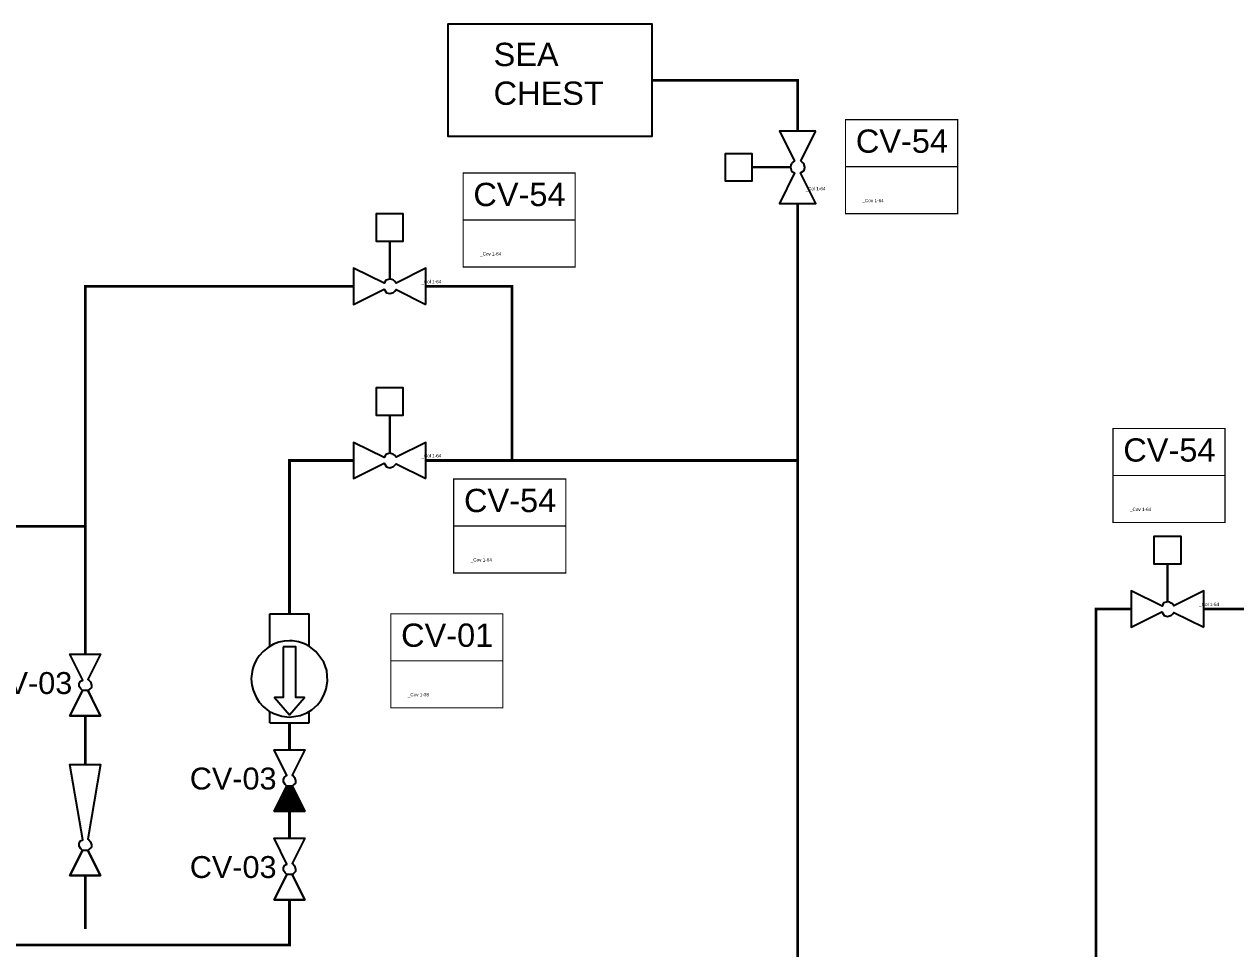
# Model space of a CAD drawing. Header units: millimetres. Extents: x 14456 to 25181, y 36625 to 39656.
# Drawn here: x 15258 to 16143, y 38079 to 38754 of the extents above; entities that cross this region are included whole.
import ezdxf

# ---------------------------------------------------------------- set-up
doc = ezdxf.new("R2010")
doc.units = ezdxf.units.MM
for name, color, linetype in [('Ballast', 80, 'Continuous'), ('Control valve', 11, 'Continuous'), ('Objects not controlled', 40, 'Continuous'), ('Pumps', 130, 'Continuous'), ('Side tanks', 120, 'Continuous'), ('TEKST', 7, 'Continuous')]:
    doc.layers.add(name, color=color, linetype=linetype)
doc.styles.add('Arial', font='arial.ttf', dxfattribs={"height": 50})

msp = doc.modelspace()

# ---------------------------------------------------------------- hatches: boundary and pattern name
at = {"layer": 'Objects not controlled'}
h = msp.add_hatch(dxfattribs=at)
h.set_pattern_fill('ANSI31', color=256, scale=7.2105, angle=-270)
h.set_pattern_definition([(135, (14805.0138, 36622.231), (-0.6373242, -0.6373242), [])])
h.paths.add_polyline_path([(15462.95, 38179.05), (15453.71, 38197.52), (15449.69, 38197.52), (15440.45, 38179.05)])

# ---------------------------------------------------------------- linework, layer by layer
msp.add_lwpolyline([(15670.26, 38754.14), (15567.45, 38754.14), (15567.45, 38672.33), (15716.48, 38672.33), (15716.48, 38754.14), (15670.26, 38754.14)])
at = {"layer": 'Ballast', "const_width": 2}
for points in [[(15716.48, 38713.24), (15822.83, 38713.24), (15822.83, 38676.1)], [(15822.83, 38623.1), (15822.83, 37883.06)], [(15498.37, 38562.6), (15302.52, 38562.6), (15302.52, 38293.84)], [(15551.36, 38562.6), (15614.13, 38562.6), (15614.13, 38435.4)], [(15143.1, 38444.56), (15143.1, 38387.21), (15302.52, 38387.21)], [(15498.37, 38435.4), (15451.7, 38435.4), (15451.7, 38323.43)], [(15551.36, 38435.4), (15822.83, 38435.4)], [(16040.79, 38282.44), (16040.79, 38326.81), (16066.44, 38326.81)], [(16119.43, 38326.81), (16168.21, 38326.81), (16170.51, 38328.81), (16170.51, 38324.81), (16168.21, 38326.81)], [(16040.79, 38282.44), (16040.79, 37813.2)], [(15302.52, 38213.38), (15302.52, 38248.84)], [(15451.7, 38224.04), (15451.7, 38243.7)], [(15451.7, 38159.39), (15451.7, 38179.05)], [(15302.52, 38132.08), (15302.52, 38093.14)], [(15451.7, 38114.4), (15451.7, 38081.33), (15027.08, 38081.33)]]:
    msp.add_lwpolyline(points, dxfattribs=at)
at = {"layer": 'Control valve'}
for points in [[(15836.08, 38676.1), (15809.58, 38676.1), (15820.46, 38654.34), (15818.96, 38653.22), (15818.38, 38652.41), (15817.87, 38651.22), (15817.53, 38649.6), (15789.71, 38649.6), (15789.71, 38659.54), (15769.84, 38659.54), (15769.84, 38639.66), (15789.71, 38639.66), (15789.71, 38649.6), (15817.53, 38649.6), (15818.35, 38646.76), (15820.57, 38645.66), (15809.58, 38623.1), (15836.08, 38623.1), (15824.85, 38645.55), (15827.57, 38647.23), (15828.13, 38649.6), (15827.26, 38652.5), (15826.23, 38653.42), (15825.2, 38654.34)], [(15551.36, 38549.35), (15551.36, 38575.85), (15529.61, 38564.97), (15528.49, 38566.47), (15527.68, 38567.05), (15526.49, 38567.56), (15524.87, 38567.9), (15524.87, 38595.72), (15534.8, 38595.72), (15534.8, 38615.59), (15514.93, 38615.59), (15514.93, 38595.72), (15524.87, 38595.72), (15524.87, 38567.9), (15522.03, 38567.08), (15520.92, 38564.86), (15498.37, 38575.85), (15498.37, 38549.35), (15520.82, 38560.58), (15522.5, 38557.86), (15524.87, 38557.3), (15527.77, 38558.17), (15528.69, 38559.2), (15529.61, 38560.23)], [(15551.36, 38422.15), (15551.36, 38448.64), (15529.61, 38437.77), (15528.49, 38439.26), (15527.68, 38439.85), (15526.49, 38440.35), (15524.87, 38440.69), (15524.87, 38468.52), (15534.8, 38468.52), (15534.8, 38488.39), (15514.93, 38488.39), (15514.93, 38468.52), (15524.87, 38468.52), (15524.87, 38440.69), (15522.03, 38439.87), (15520.92, 38437.66), (15498.37, 38448.64), (15498.37, 38422.15), (15520.82, 38433.37), (15522.5, 38430.66), (15524.87, 38430.1), (15527.77, 38430.96), (15528.69, 38431.99), (15529.61, 38433.03)], [(16119.43, 38313.56), (16119.43, 38340.06), (16097.67, 38329.18), (16096.56, 38330.68), (16095.75, 38331.26), (16094.56, 38331.77), (16092.93, 38332.11), (16092.93, 38359.93), (16102.87, 38359.93), (16102.87, 38379.8), (16083, 38379.8), (16083, 38359.93), (16092.93, 38359.93), (16092.93, 38332.11), (16090.1, 38331.29), (16088.99, 38329.07), (16066.44, 38340.06), (16066.44, 38313.56), (16088.88, 38324.78), (16090.56, 38322.07), (16092.93, 38321.51), (16095.83, 38322.38), (16096.75, 38323.41), (16097.67, 38324.44)]]:
    msp.add_lwpolyline(points, close=True, dxfattribs=at)
at = {"layer": 'Objects not controlled'}
for points in [[(15313.76, 38248.84), (15291.27, 38248.84), (15300.51, 38267.32), (15299.27, 38268.46), (15298.13, 38270.35), (15298.15, 38272.44), (15299, 38274.15), (15300.69, 38274.99), (15291.27, 38293.84), (15313.76, 38293.84), (15304.53, 38275.36), (15305.15, 38274.9), (15306.26, 38273.65), (15307.02, 38271.34), (15307.02, 38269.52), (15305.39, 38268.08), (15304.53, 38267.31), (15305.67, 38265.02), (15307.42, 38261.53), (15309.15, 38258.08), (15313.76, 38248.84)], [(15462.95, 38179.05), (15440.45, 38179.05), (15449.69, 38197.52), (15448.46, 38198.67), (15447.31, 38200.55), (15447.34, 38202.65), (15448.18, 38204.35), (15449.87, 38205.2), (15440.45, 38224.04), (15462.95, 38224.04), (15453.71, 38205.57), (15454.33, 38205.11), (15455.45, 38203.85), (15456.2, 38201.55), (15456.2, 38199.73), (15454.58, 38198.29), (15453.71, 38197.52), (15454.86, 38195.23), (15456.6, 38191.74), (15458.33, 38188.28), (15462.95, 38179.05)], [(15313.76, 38132.08), (15291.27, 38132.08), (15300.51, 38150.55), (15299.27, 38151.7), (15298.13, 38153.58), (15298.15, 38155.68), (15299, 38157.38), (15300.69, 38158.23), (15291.27, 38213.38), (15313.76, 38213.38), (15304.53, 38158.6), (15305.15, 38158.14), (15306.26, 38156.88), (15307.02, 38154.57), (15307.02, 38152.76), (15305.39, 38151.31), (15304.53, 38150.55), (15305.67, 38148.26), (15307.42, 38144.77), (15309.15, 38141.31), (15313.76, 38132.08)], [(15462.95, 38114.4), (15440.45, 38114.4), (15449.69, 38132.87), (15448.46, 38134.02), (15447.31, 38135.9), (15447.34, 38138), (15448.18, 38139.7), (15449.87, 38140.55), (15440.45, 38159.39), (15462.95, 38159.39), (15453.71, 38140.92), (15454.33, 38140.46), (15455.45, 38139.2), (15456.2, 38136.9), (15456.2, 38135.08), (15454.58, 38133.64), (15453.71, 38132.87), (15454.86, 38130.58), (15456.6, 38127.09), (15458.33, 38123.64), (15462.95, 38114.4)]]:
    msp.add_lwpolyline(points, dxfattribs=at)
for points in [[(15304.53, 38267.31), (15300.51, 38267.31), (15291.27, 38248.84), (15313.76, 38248.84), (15304.53, 38267.31)], [(15453.71, 38197.52), (15449.69, 38197.52), (15440.45, 38179.05), (15462.95, 38179.05), (15453.71, 38197.52)], [(15304.53, 38150.55), (15300.51, 38150.55), (15291.27, 38132.08), (15313.76, 38132.08), (15304.53, 38150.55)], [(15453.71, 38132.87), (15449.69, 38132.87), (15440.45, 38114.4), (15462.95, 38114.4), (15453.71, 38132.87)]]:
    msp.add_lwpolyline(points, close=True, dxfattribs=at)
at = {"layer": 'Pumps'}
for points in [[(15437.44, 38299.63), (15437.44, 38323.43)], [(15437.44, 38323.43), (15465.95, 38323.43)], [(15465.95, 38299.7), (15465.95, 38323.43)], [(15447.17, 38299.19), (15447.17, 38262.19), (15440.77, 38262.19), (15451.7, 38249.52), (15462.62, 38262.19), (15456.22, 38262.19), (15456.22, 38299.19), (15447.17, 38299.19)], [(15465.95, 38243.7), (15465.95, 38251.98)], [(15437.44, 38243.7), (15437.44, 38251.94)], [(15437.44, 38243.7), (15465.95, 38243.7)]]:
    msp.add_lwpolyline(points, dxfattribs=at)
msp.add_lwpolyline([(15451.7, 38303.66), (15447.89, 38303.4), (15443.96, 38302.56), (15439.97, 38301.07), (15436.04, 38298.84), (15432.35, 38295.84), (15429.47, 38292.58), (15427.59, 38289.74), (15426.21, 38287.02), (15424.95, 38283.55), (15424.37, 38281.18), (15423.92, 38277.71), (15423.79, 38275.81), (15424.24, 38271.15), (15425.08, 38267.64), (15427.29, 38262.4), (15429.59, 38258.88), (15432.59, 38255.55), (15436.73, 38252.33), (15440.28, 38250.42), (15446.07, 38248.54), (15451.7, 38247.96), (15459.49, 38249.08), (15464.34, 38251), (15467.98, 38253.22), (15472.09, 38256.85), (15474.79, 38260.25), (15477.09, 38264.38), (15478.55, 38268.45), (15479.49, 38274.05), (15478.86, 38281.96), (15476.77, 38287.93), (15470.95, 38295.94), (15466.33, 38299.51), (15462.74, 38301.38), (15458.26, 38302.87), (15453.79, 38303.58), (15451.7, 38303.66)], close=True, dxfattribs=at)
at = {"layer": 'Side tanks', "const_width": 0.875}
for points in [[(15939.64, 38684.37), (15857.82, 38684.37), (15857.82, 38650.03), (15939.64, 38650.03), (15939.64, 38684.37)], [(15939.64, 38650.03), (15857.82, 38650.03), (15857.82, 38615.7), (15939.64, 38615.7), (15939.64, 38650.03)], [(15660.32, 38645.41), (15578.5, 38645.41), (15578.5, 38611.08), (15660.32, 38611.08), (15660.32, 38645.41)], [(15660.32, 38611.08), (15578.5, 38611.08), (15578.5, 38576.74), (15660.32, 38576.74), (15660.32, 38611.08)], [(16135, 38458.72), (16053.18, 38458.72), (16053.18, 38424.39), (16135, 38424.39), (16135, 38458.72)], [(15653.49, 38421.82), (15571.67, 38421.82), (15571.67, 38387.49), (15653.49, 38387.49), (15653.49, 38421.82)], [(16135, 38424.39), (16053.18, 38424.39), (16053.18, 38390.05), (16135, 38390.05), (16135, 38424.39)], [(15653.49, 38387.49), (15571.67, 38387.49), (15571.67, 38353.15), (15653.49, 38353.15), (15653.49, 38387.49)], [(15607.53, 38323.37), (15525.71, 38323.37), (15525.71, 38289.04), (15607.53, 38289.04), (15607.53, 38323.37)], [(15607.53, 38289.04), (15525.71, 38289.04), (15525.71, 38254.7), (15607.53, 38254.7), (15607.53, 38289.04)]]:
    msp.add_lwpolyline(points, dxfattribs=at)

# ---------------------------------------------------------------- texts
at = {"layer": 'Ballast', "linetype": 'Continuous', "style": 'Arial'}
for s, p in [('_Col 1-64', (15828.64, 38632.81)), ('_Cov 1-64', (15870.2, 38624.12)), ('_Cov 1-64', (15590.88, 38585.16)), ('_Col 1-64', (15548.03, 38564.89)), ('_Col 1-64', (15548.03, 38437.68)), ('_Cov 1-64', (16065.56, 38398.48)), ('_Cov 1-64', (15584.05, 38361.58)), ('_Col 1-64', (16116.09, 38329.1)), ('_Cov 1-38', (15538.08, 38263.13))]:
    msp.add_text(s, height=2.4, dxfattribs=at).set_placement(p)
at = {"layer": 'Ballast', "linetype": 'Continuous', "width": 60.9533, "attachment_point": 1, "style": 'Arial'}
for s, insert, char_height in [('CV-54', (15865.32, 38677.23), 17), ('CV-54', (15586, 38638.27), 17), ('CV-54', (16060.68, 38451.58), 17), ('CV-54', (15579.17, 38414.68), 17), ('CV-01', (15533.21, 38316.23), 17), ('CV-03', (15229.7, 38280.78), 16), ('CV-03', (15378.89, 38210.99), 16), ('CV-03', (15378.89, 38146.34), 16)]:
    msp.add_mtext(s, dxfattribs=dict(at, insert=insert, char_height=char_height))
at = {"layer": 'TEKST', "linetype": 'Continuous', "insert": (15600.76, 38740.58), "char_height": 17, "width": 60.9533, "attachment_point": 1, "style": 'Arial'}
msp.add_mtext('SEA CHEST', dxfattribs=at)

doc.saveas('drawing.dxf')
